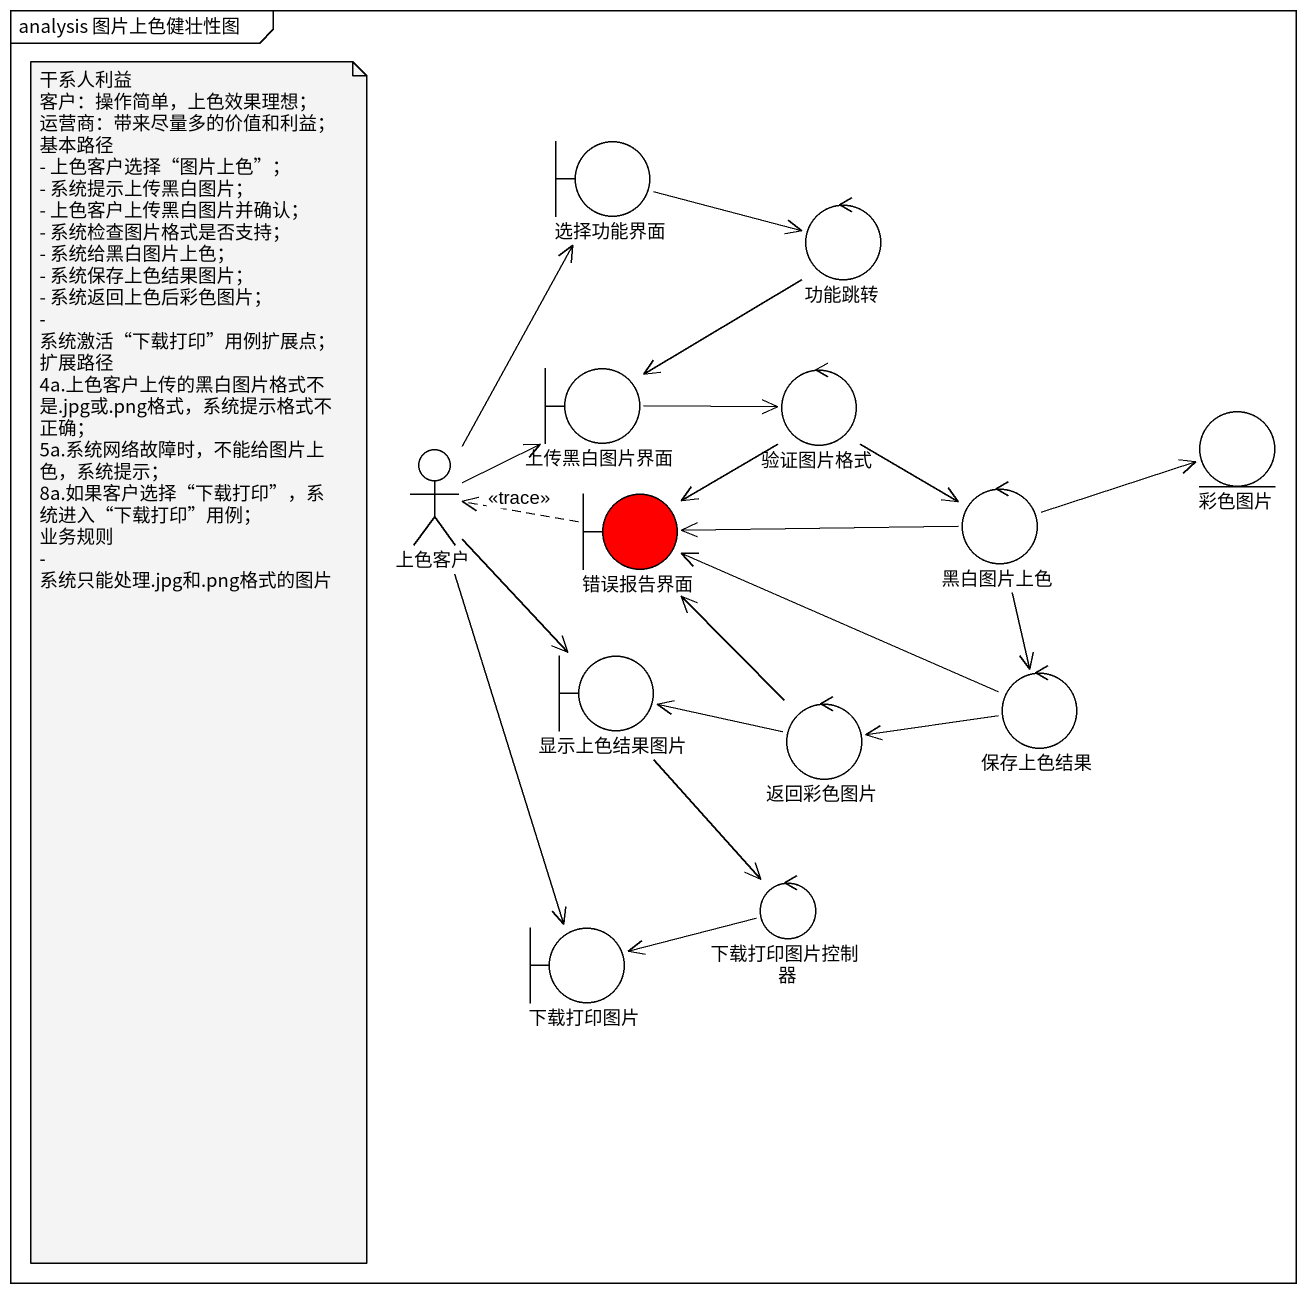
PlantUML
@startuml
mainframe analysis 图片上色健壮性图
boundary 选择功能界面
control 功能跳转
boundary 上传黑白图片界面
control 验证图片格式
actor 上色客户
entity 彩色图片
boundary 错误报告界面 #FF0000
control 黑白图片上色
boundary 显示上色结果图片
control 保存上色结果
control 返回彩色图片
boundary 下载打印图片
control 下载打印图片控制器
选择功能界面 -right-> 功能跳转
功能跳转 --> 上传黑白图片界面
上传黑白图片界面 -right-> 验证图片格式
验证图片格式 --> 错误报告界面
验证图片格式 --> 黑白图片上色
上色客户 -up-> 选择功能界面
上色客户 -up-> 上传黑白图片界面
上色客户 --> 显示上色结果图片
上色客户 --> 下载打印图片
错误报告界面 .left.> 上色客户 : <<trace>>
黑白图片上色 -right-> 彩色图片
黑白图片上色 -left-> 错误报告界面
黑白图片上色 --> 保存上色结果
显示上色结果图片 --> 下载打印图片控制器
保存上色结果 -left-> 错误报告界面
保存上色结果 -left-> 返回彩色图片
返回彩色图片 -up-> 错误报告界面
返回彩色图片 -left-> 显示上色结果图片
下载打印图片控制器 -left-> 下载打印图片
note as N1
  干系人利益
  客户：操作简单，上色效果理想；
  运营商：带来尽量多的价值和利益；
  基本路径
  - 上色客户选择“图片上色”；
  - 系统提示上传黑白图片；
  - 上色客户上传黑白图片并确认；
  - 系统检查图片格式是否支持；
  - 系统给黑白图片上色；
  - 系统保存上色结果图片；
  - 系统返回上色后彩色图片；
  - 系统激活“下载打印”用例扩展点；
  扩展路径
  4a.上色客户上传的黑白图片格式不是.jpg或.png格式，系统提示格式不正确；
  5a.系统网络故障时，不能给图片上色，系统提示；
  8a.如果客户选择“下载打印”，系统进入“下载打印”用例；
  业务规则
  - 系统只能处理.jpg和.png格式的图片
end note
@enduml
